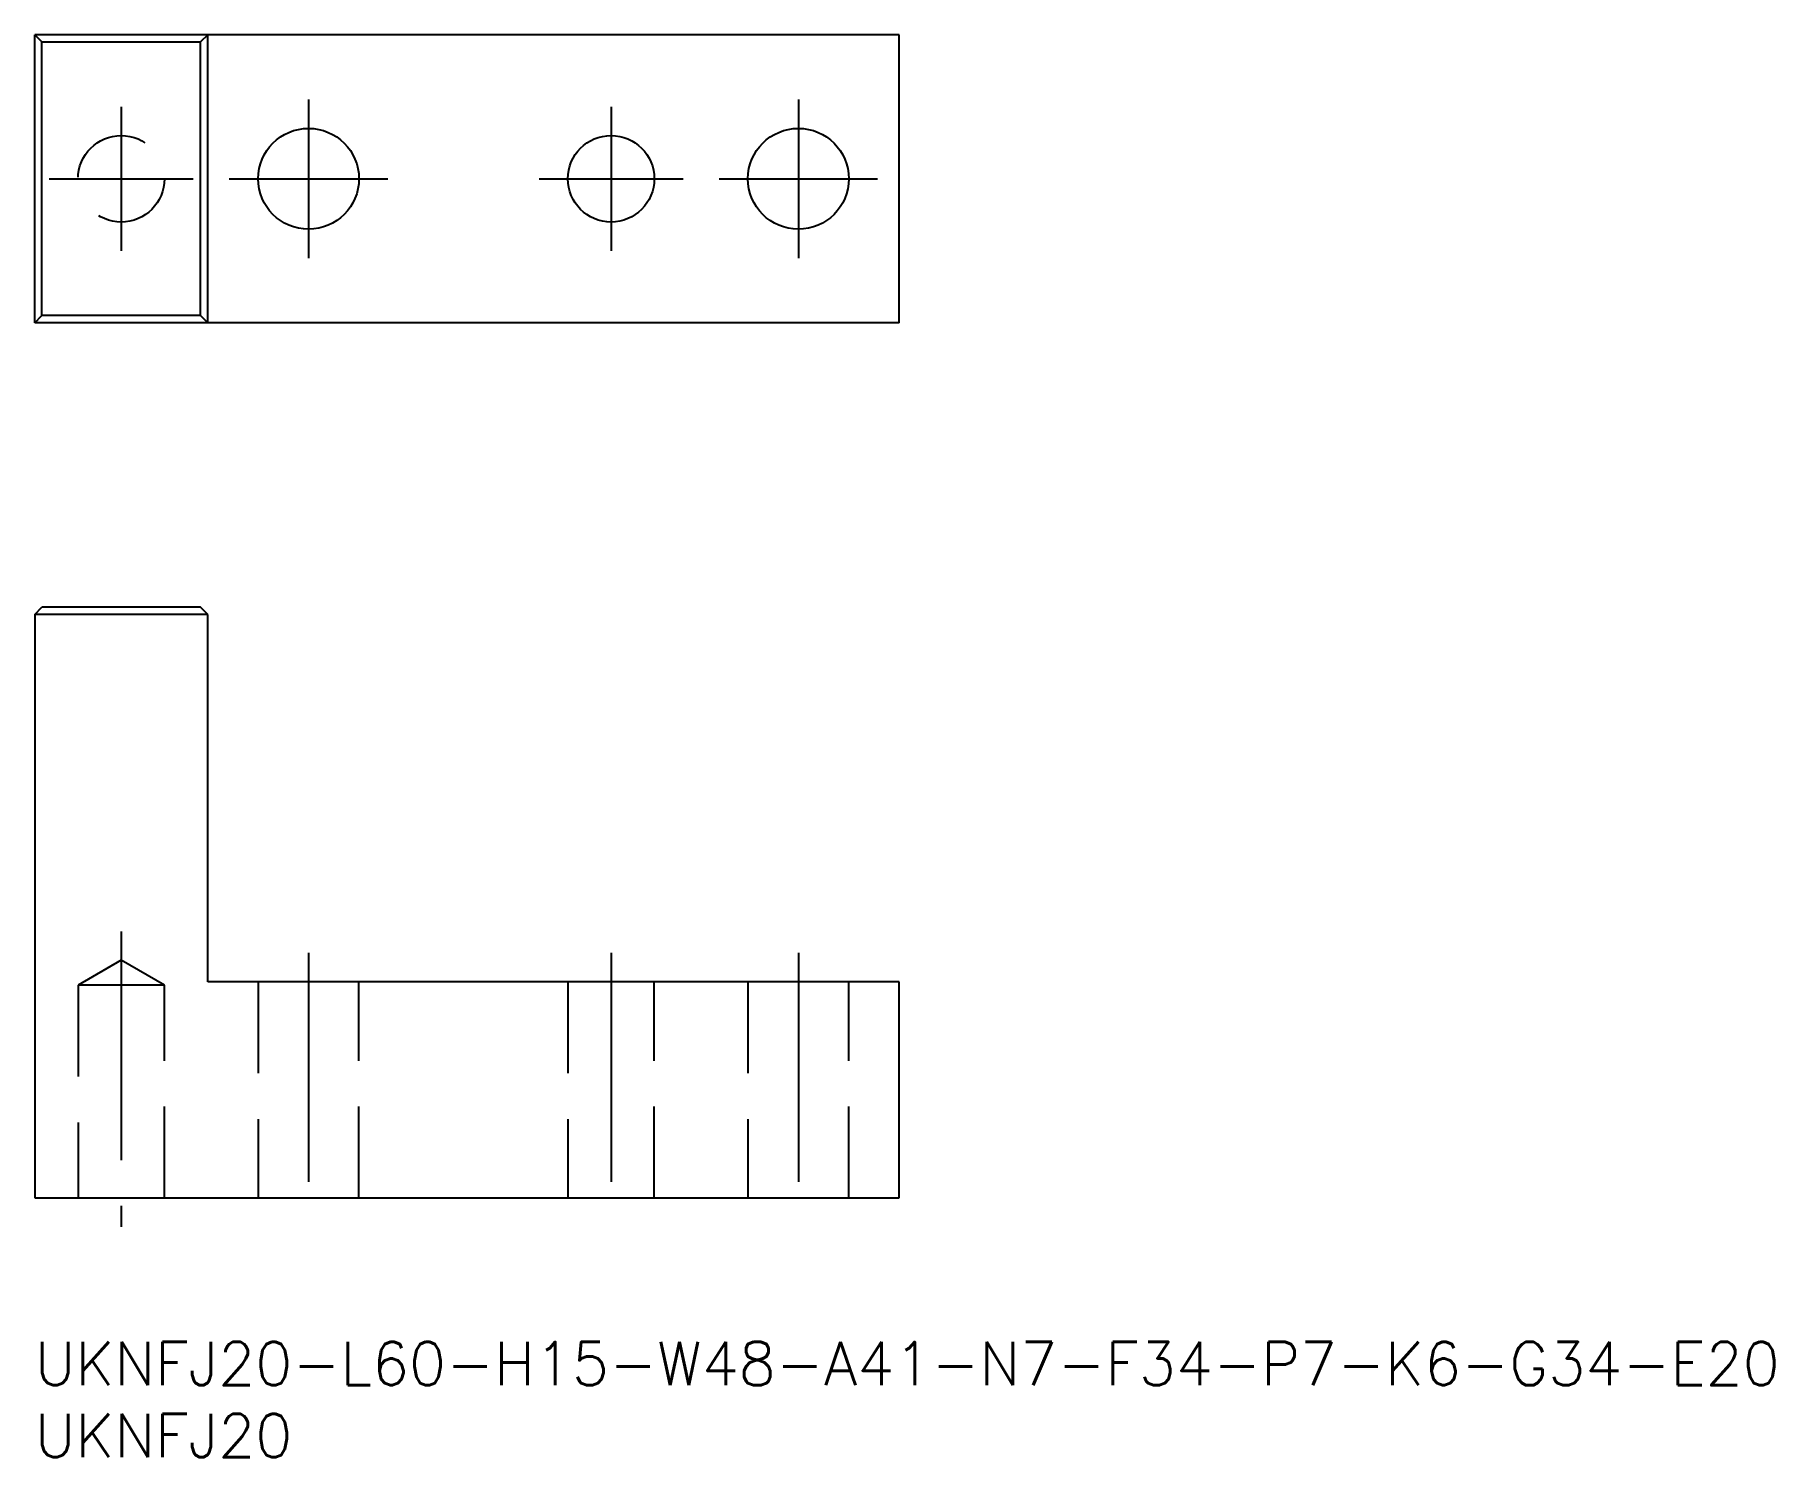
# Model space of a CAD drawing. Extents: x 0 to 121, y -8 to 91.
import ezdxf

# ---------------------------------------------------------------- set-up
doc = ezdxf.new("R2010")
doc.units = 0
doc.header["$LTSCALE"] = 0.5
doc.linetypes.add('CENTER', pattern=[50.8, 31.75, -6.35, 6.35, -6.35])
doc.linetypes.add('DASHED', pattern=[19.05, 12.7, -6.35])
for name, color, linetype in [('MSM_CENTER', 1, 'CENTER'), ('MSM_CONTINUOUS', 7, 'CONTINUOUS'), ('MSM_DASHED', 4, 'DASHED'), ('MSM_PART_NUMBER', 7, 'CONTINUOUS')]:
    doc.layers.add(name, color=color, linetype=linetype)
doc.styles.get("Standard").update_dxf_attribs({"font": 'txt.shx', "height": 3, "bigfont": 'bigfont.shx'})

# ---------------------------------------------------------------- blocks, each defined once
blk = doc.blocks.new('*U26')
at = {"layer": 'MSM_PART_NUMBER'}
blk.add_text('UKNFJ20-L60-H15-W48-A41-N7-F34-P7-K6-G34-E20', height=3, dxfattribs=at).set_placement((0, -3))
blk = doc.blocks.new('*U27')
at = {"layer": 'MSM_PART_NUMBER'}
blk.add_text('UKNFJ20', height=3, dxfattribs=at).set_placement((0, -8))

msp = doc.modelspace()

# ---------------------------------------------------------------- linework, layer by layer
at = {"layer": 'MSM_CENTER'}
for p, q in [((6, 85.74), (6, 75.74)), ((19, 86.24), (19, 75.24)), ((40, 85.74), (40, 75.74)), ((53, 86.24), (53, 75.24)), ((1, 80.74), (11, 80.74)), ((13.5, 80.74), (24.5, 80.74)), ((35, 80.74), (45, 80.74)), ((47.5, 80.74), (58.5, 80.74)), ((6, 28.5), (6, 8)), ((19, 27), (19, 8)), ((40, 27), (40, 8)), ((53, 27), (53, 8))]:
    msp.add_line(p, q, dxfattribs=at)
at = {"layer": 'MSM_CONTINUOUS'}
for p, q in [((60, 90.74), (0, 90.74)), ((0, 70.74), (0, 90.74)), ((0.5, 90.24), (0, 90.74)), ((12, 90.74), (11.5, 90.24)), ((12, 70.74), (12, 90.74)), ((60, 70.74), (60, 90.74)), ((0.5, 71.24), (0.5, 90.24)), ((0.5, 90.24), (11.5, 90.24)), ((11.5, 71.24), (11.5, 90.24)), ((0, 70.74), (0.5, 71.24)), ((11.5, 71.24), (0.5, 71.24)), ((12, 70.74), (11.5, 71.24)), ((60, 70.74), (0, 70.74)), ((0, 50.5), (0.5, 51)), ((11.5, 51), (0.5, 51)), ((12, 50.5), (11.5, 51)), ((0, 50.5), (0, 10)), ((12, 50.5), (0, 50.5)), ((12, 25), (12, 50.5)), ((60, 25), (12, 25)), ((60, 10), (60, 25)), ((0, 10), (60, 10))]:
    msp.add_line(p, q, dxfattribs=at)
for centre, radius in [((19, 80.74), 3.5), ((40, 80.74), 3), ((53, 80.74), 3.5)]:
    msp.add_circle(centre, radius, dxfattribs=at)
at = {"layer": 'MSM_DASHED'}
for p, q in [((6, 26.5), (3, 24.77)), ((9, 24.77), (6, 26.5)), ((9, 24.77), (3, 24.77)), ((3, 24.77), (3, 10)), ((9, 10), (9, 24.77)), ((15.5, 25), (15.5, 10)), ((22.5, 10), (22.5, 25)), ((37, 25), (37, 10)), ((43, 10), (43, 25)), ((49.5, 25), (49.5, 10)), ((56.5, 10), (56.5, 25))]:
    msp.add_line(p, q, dxfattribs=at)
msp.add_circle((6, 80.74), 3, dxfattribs=at)

# ---------------------------------------------------------------- block references
at = {"layer": 'MSM_CONTINUOUS'}
for name in ['*U26', '*U27']:
    msp.add_blockref(name, (0, 0), dxfattribs=at)

doc.saveas('drawing.dxf')
